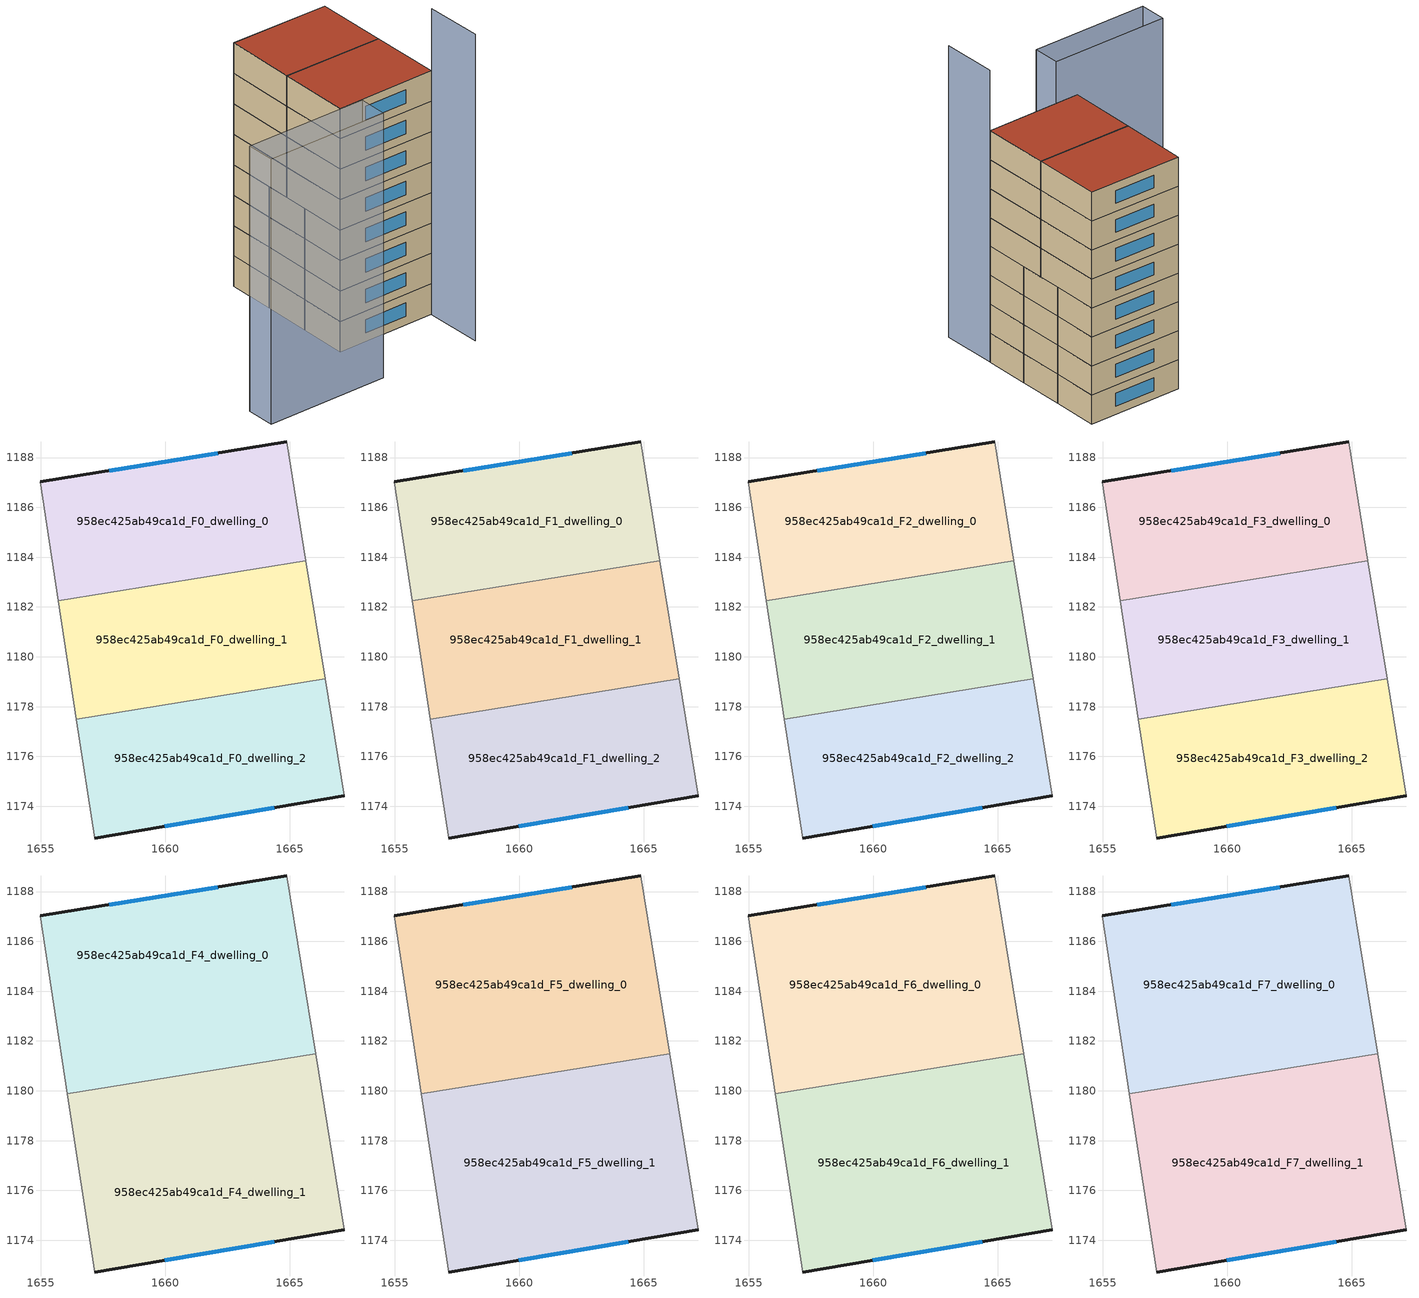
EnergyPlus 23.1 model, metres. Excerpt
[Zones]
958ec425ab49ca1d_F0_dwelling_0
 floor ground (EU_floor_Construction): 1664.88,1188.63 1665.65,1183.86 1655.7,1182.26 1654.97,1187.03 z0
 wall outside (EU_wall_Construction): 1664.88,1188.63 1654.97,1187.03 z0:3
 wall to 958ec425ab49ca1d_F0_dwelling_1 (EU_wall_Construction): 1655.7,1182.26 1665.65,1183.86 z0:3
 wall adiabatic (EU_wall_Construction): 1654.97,1187.03 1655.7,1182.26 / 1665.65,1183.86 1664.88,1188.63 z0:3
 window (EU_Window_Construction): 1662.1,1188.18 1657.75,1187.48 z0.84:2.16
958ec425ab49ca1d_F0_dwelling_1
 floor ground (EU_floor_Construction): 1665.65,1183.86 1666.42,1179.11 1656.43,1177.5 1655.7,1182.26 z0
 wall to 958ec425ab49ca1d_F0_dwelling_2 (EU_wall_Construction): 1656.43,1177.5 1666.42,1179.11 z0:3
 wall adiabatic (EU_wall_Construction): 1655.7,1182.26 1656.43,1177.5 / 1666.42,1179.11 1665.65,1183.86 z0:3
958ec425ab49ca1d_F0_dwelling_2
 floor ground (EU_floor_Construction): 1666.42,1179.11 1667.17,1174.42 1657.17,1172.72 1656.43,1177.5 z0
 wall outside (EU_wall_Construction): 1657.17,1172.72 1667.17,1174.42 z0:3
 wall adiabatic (EU_wall_Construction): 1656.43,1177.5 1657.17,1172.72 / 1667.17,1174.42 1666.42,1179.11 z0:3
 window (EU_Window_Construction): 1659.97,1173.2 1664.37,1173.94 z0.84:2.16
958ec425ab49ca1d_F1_dwelling_0
 floor to 958ec425ab49ca1d_F0_dwelling_0 (EU_floor_Construction): 1664.88,1188.63 1665.65,1183.86 1655.7,1182.26 1654.97,1187.03 z3
 wall outside (EU_wall_Construction): 1664.88,1188.63 1654.97,1187.03 z3:6
 wall to 958ec425ab49ca1d_F1_dwelling_1 (EU_wall_Construction): 1655.7,1182.26 1665.65,1183.86 z3:6
 wall adiabatic (EU_wall_Construction): 1654.97,1187.03 1655.7,1182.26 / 1665.65,1183.86 1664.88,1188.63 z3:6
 window (EU_Window_Construction): 1662.1,1188.18 1657.75,1187.48 z3.84:5.16
958ec425ab49ca1d_F1_dwelling_1
 floor to 958ec425ab49ca1d_F0_dwelling_1 (EU_floor_Construction): 1665.65,1183.86 1666.42,1179.11 1656.43,1177.5 1655.7,1182.26 z3
 wall to 958ec425ab49ca1d_F1_dwelling_2 (EU_wall_Construction): 1656.43,1177.5 1666.42,1179.11 z3:6
 wall adiabatic (EU_wall_Construction): 1655.7,1182.26 1656.43,1177.5 / 1666.42,1179.11 1665.65,1183.86 z3:6
958ec425ab49ca1d_F1_dwelling_2
 floor to 958ec425ab49ca1d_F0_dwelling_2 (EU_floor_Construction): 1666.42,1179.11 1667.17,1174.42 1657.17,1172.72 1656.43,1177.5 z3
 wall outside (EU_wall_Construction): 1657.17,1172.72 1667.17,1174.42 z3:6
 wall adiabatic (EU_wall_Construction): 1656.43,1177.5 1657.17,1172.72 / 1667.17,1174.42 1666.42,1179.11 z3:6
 window (EU_Window_Construction): 1659.97,1173.2 1664.37,1173.94 z3.84:5.16
958ec425ab49ca1d_F2_dwelling_0
 floor to 958ec425ab49ca1d_F1_dwelling_0 (EU_floor_Construction): 1664.88,1188.63 1665.65,1183.86 1655.7,1182.26 1654.97,1187.03 z6
 wall outside (EU_wall_Construction): 1664.88,1188.63 1654.97,1187.03 z6:9
 wall to 958ec425ab49ca1d_F2_dwelling_1 (EU_wall_Construction): 1655.7,1182.26 1665.65,1183.86 z6:9
 wall adiabatic (EU_wall_Construction): 1654.97,1187.03 1655.7,1182.26 / 1665.65,1183.86 1664.88,1188.63 z6:9
 window (EU_Window_Construction): 1662.1,1188.18 1657.75,1187.48 z6.84:8.16
958ec425ab49ca1d_F2_dwelling_1
 floor to 958ec425ab49ca1d_F1_dwelling_1 (EU_floor_Construction): 1665.65,1183.86 1666.42,1179.11 1656.43,1177.5 1655.7,1182.26 z6
 wall to 958ec425ab49ca1d_F2_dwelling_2 (EU_wall_Construction): 1656.43,1177.5 1666.42,1179.11 z6:9
 wall adiabatic (EU_wall_Construction): 1655.7,1182.26 1656.43,1177.5 / 1666.42,1179.11 1665.65,1183.86 z6:9
958ec425ab49ca1d_F2_dwelling_2
 floor to 958ec425ab49ca1d_F1_dwelling_2 (EU_floor_Construction): 1666.42,1179.11 1667.17,1174.42 1657.17,1172.72 1656.43,1177.5 z6
 wall outside (EU_wall_Construction): 1657.17,1172.72 1667.17,1174.42 z6:9
 wall adiabatic (EU_wall_Construction): 1656.43,1177.5 1657.17,1172.72 / 1667.17,1174.42 1666.42,1179.11 z6:9
 window (EU_Window_Construction): 1659.97,1173.2 1664.37,1173.94 z6.84:8.16
958ec425ab49ca1d_F3_dwelling_0
 floor to 958ec425ab49ca1d_F2_dwelling_0 (EU_floor_Construction): 1664.88,1188.63 1665.65,1183.86 1655.7,1182.26 1654.97,1187.03 z9
 wall outside (EU_wall_Construction): 1664.88,1188.63 1654.97,1187.03 z9:12
 wall to 958ec425ab49ca1d_F3_dwelling_1 (EU_wall_Construction): 1655.7,1182.26 1665.65,1183.86 z9:12
 wall adiabatic (EU_wall_Construction): 1654.97,1187.03 1655.7,1182.26 / 1665.65,1183.86 1664.88,1188.63 z9:12
 window (EU_Window_Construction): 1662.1,1188.18 1657.75,1187.48 z9.84:11.16
958ec425ab49ca1d_F3_dwelling_1
 floor to 958ec425ab49ca1d_F2_dwelling_1 (EU_floor_Construction): 1665.65,1183.86 1666.42,1179.11 1656.43,1177.5 1655.7,1182.26 z9
 wall to 958ec425ab49ca1d_F3_dwelling_2 (EU_wall_Construction): 1656.43,1177.5 1666.42,1179.11 z9:12
 wall adiabatic (EU_wall_Construction): 1655.7,1182.26 1656.43,1177.5 / 1666.42,1179.11 1665.65,1183.86 z9:12
958ec425ab49ca1d_F3_dwelling_2
 floor to 958ec425ab49ca1d_F2_dwelling_2 (EU_floor_Construction): 1666.42,1179.11 1667.17,1174.42 1657.17,1172.72 1656.43,1177.5 z9
 wall outside (EU_wall_Construction): 1657.17,1172.72 1667.17,1174.42 z9:12
 wall adiabatic (EU_wall_Construction): 1656.43,1177.5 1657.17,1172.72 / 1667.17,1174.42 1666.42,1179.11 z9:12
 window (EU_Window_Construction): 1659.97,1173.2 1664.37,1173.94 z9.84:11.16
958ec425ab49ca1d_F4_dwelling_0
 floor to 958ec425ab49ca1d_F3_dwelling_0 (EU_floor_Construction): 1664.88,1188.63 1665.65,1183.86 1655.7,1182.26 1654.97,1187.03 z12
 floor to 958ec425ab49ca1d_F3_dwelling_1 (EU_floor_Construction): 1665.65,1183.86 1666.03,1181.48 1656.07,1179.88 1655.7,1182.26 z12
 wall outside (EU_wall_Construction): 1664.88,1188.63 1654.97,1187.03 z12:15
 wall to 958ec425ab49ca1d_F4_dwelling_1 (EU_wall_Construction): 1656.07,1179.88 1666.03,1181.48 z12:15
 wall adiabatic (EU_wall_Construction): 1654.97,1187.03 1656.07,1179.88 / 1666.03,1181.48 1664.88,1188.63 z12:15
 window (EU_Window_Construction): 1662.1,1188.18 1657.75,1187.48 z12.84:14.16
958ec425ab49ca1d_F4_dwelling_1
 floor to 958ec425ab49ca1d_F3_dwelling_1 (EU_floor_Construction): 1666.03,1181.48 1666.42,1179.11 1656.43,1177.5 1656.07,1179.88 z12
 floor to 958ec425ab49ca1d_F3_dwelling_2 (EU_floor_Construction): 1666.42,1179.11 1667.17,1174.42 1657.17,1172.72 1656.43,1177.5 z12
 wall outside (EU_wall_Construction): 1657.17,1172.72 1667.17,1174.42 z12:15
 wall adiabatic (EU_wall_Construction): 1656.07,1179.88 1657.17,1172.72 / 1667.17,1174.42 1666.03,1181.48 z12:15
 window (EU_Window_Construction): 1659.97,1173.2 1664.37,1173.94 z12.84:14.16
958ec425ab49ca1d_F5_dwelling_0
 floor to 958ec425ab49ca1d_F4_dwelling_0 (EU_floor_Construction): 1664.88,1188.63 1666.03,1181.48 1656.07,1179.88 1654.97,1187.03 z15
 wall outside (EU_wall_Construction): 1664.88,1188.63 1654.97,1187.03 z15:18
 wall to 958ec425ab49ca1d_F5_dwelling_1 (EU_wall_Construction): 1656.07,1179.88 1666.03,1181.48 z15:18
 wall adiabatic (EU_wall_Construction): 1654.97,1187.03 1656.07,1179.88 / 1666.03,1181.48 1664.88,1188.63 z15:18
 window (EU_Window_Construction): 1662.1,1188.18 1657.75,1187.48 z15.84:17.16
958ec425ab49ca1d_F5_dwelling_1
 floor to 958ec425ab49ca1d_F4_dwelling_1 (EU_floor_Construction): 1666.03,1181.48 1667.17,1174.42 1657.17,1172.72 1656.07,1179.88 z15
 wall outside (EU_wall_Construction): 1657.17,1172.72 1667.17,1174.42 z15:18
 wall adiabatic (EU_wall_Construction): 1656.07,1179.88 1657.17,1172.72 / 1667.17,1174.42 1666.03,1181.48 z15:18
 window (EU_Window_Construction): 1659.97,1173.2 1664.37,1173.94 z15.84:17.16
958ec425ab49ca1d_F6_dwelling_0
 floor to 958ec425ab49ca1d_F5_dwelling_0 (EU_floor_Construction): 1664.88,1188.63 1666.03,1181.48 1656.07,1179.88 1654.97,1187.03 z18
 wall outside (EU_wall_Construction): 1664.88,1188.63 1654.97,1187.03 z18:21
 wall to 958ec425ab49ca1d_F6_dwelling_1 (EU_wall_Construction): 1656.07,1179.88 1666.03,1181.48 z18:21
 wall adiabatic (EU_wall_Construction): 1654.97,1187.03 1656.07,1179.88 / 1666.03,1181.48 1664.88,1188.63 z18:21
 window (EU_Window_Construction): 1662.1,1188.18 1657.75,1187.48 z18.84:20.16
958ec425ab49ca1d_F6_dwelling_1
 floor to 958ec425ab49ca1d_F5_dwelling_1 (EU_floor_Construction): 1666.03,1181.48 1667.17,1174.42 1657.17,1172.72 1656.07,1179.88 z18
 wall outside (EU_wall_Construction): 1657.17,1172.72 1667.17,1174.42 z18:21
 wall adiabatic (EU_wall_Construction): 1656.07,1179.88 1657.17,1172.72 / 1667.17,1174.42 1666.03,1181.48 z18:21
 window (EU_Window_Construction): 1659.97,1173.2 1664.37,1173.94 z18.84:20.16
958ec425ab49ca1d_F7_dwelling_0
 floor to 958ec425ab49ca1d_F6_dwelling_0 (EU_floor_Construction): 1664.88,1188.63 1666.03,1181.48 1656.07,1179.88 1654.97,1187.03 z21
 wall outside (EU_wall_Construction): 1664.88,1188.63 1654.97,1187.03 z21:24
 wall to 958ec425ab49ca1d_F7_dwelling_1 (EU_wall_Construction): 1656.07,1179.88 1666.03,1181.48 z21:24
 wall adiabatic (EU_wall_Construction): 1654.97,1187.03 1656.07,1179.88 / 1666.03,1181.48 1664.88,1188.63 z21:24
 window (EU_Window_Construction): 1662.1,1188.18 1657.75,1187.48 z21.84:23.16
 roof outside (EU_roof_Construction): 1666.03,1181.48 1664.88,1188.63 1654.97,1187.03 1656.07,1179.88 z24
958ec425ab49ca1d_F7_dwelling_1
 floor to 958ec425ab49ca1d_F6_dwelling_1 (EU_floor_Construction): 1666.03,1181.48 1667.17,1174.42 1657.17,1172.72 1656.07,1179.88 z21
 wall outside (EU_wall_Construction): 1657.17,1172.72 1667.17,1174.42 z21:24
 wall adiabatic (EU_wall_Construction): 1656.07,1179.88 1657.17,1172.72 / 1667.17,1174.42 1666.03,1181.48 z21:24
 window (EU_Window_Construction): 1659.97,1173.2 1664.37,1173.94 z21.84:23.16
 roof outside (EU_roof_Construction): 1667.17,1174.42 1666.03,1181.48 1656.07,1179.88 1657.17,1172.72 z24
shading: 1645.4,1167.78 1657.67,1169.82 / 1657.67,1169.82 1658.13,1167.01 / 1658.13,1167.01 1645.86,1164.97 / 1645.86,1164.97 1645.4,1167.78 z0:26.1; 1668.15,1168.65 1667.15,1174.32 z0:30.2
[Building]
EU S2 Campaign: North Axis=0; Terrain=City; Solar Distribution=FullExterior
[Site:Location]
Lyon-Bron: Latitude=45.75; Longitude=5; Time Zone=1; Elevation=198
[SizingPeriod:WeatherFileDays]
AnnualSizingPeriod: Begin Month=1; Begin Day of Month=1; End Month=12; End Day of Month=31; Day of Week for Start Day=Monday; Use Weather File Daylight Saving Period=No; Use Weather File Rain and Snow Indicators=No
[MATERIAL]
EU_InternalMass_Material: Roughness=MediumRough; Thickness=0.1; Conductivity=1; Density=1800; Specific Heat=900; Thermal Absorptance=0.9; Solar Absorptance=0.7; Visible Absorptance=0.7
[MATERIAL:NOMASS] Roughness=MediumRough; Thermal Absorptance=0.9; Solar Absorptance=0.7; Visible Absorptance=0.7
Name | Thermal Resistance
EU_wall_NoMass | 0.776494
EU_roof_NoMass | 0.486893
EU_floor_NoMass | 0.421597
[WINDOWMATERIAL:SIMPLEGLAZINGSYSTEM]
EU_Window_SimpleGlazing: UFactor=4.24961; Solar Heat Gain Coefficient=0.83; Visible Transmittance=0.83
[CONSTRUCTION]
EU_wall_Construction: EU_wall_NoMass
EU_roof_Construction: EU_roof_NoMass
EU_floor_Construction: EU_floor_NoMass
EU_Window_Construction: EU_Window_SimpleGlazing
EU_InternalMass_Construction: EU_InternalMass_Material
[ZONE] Type=1; Multiplier=1; Ceiling Height=autocalculate; Floor Area=autocalculate; Part of Total Floor Area=Yes
Name | Volume
958ec425ab49ca1d_F0_dwelling_0; 958ec425ab49ca1d_F1_dwelling_0; 958ec425ab49ca1d_F2_dwelling_0; 958ec425ab49ca1d_F3_dwelling_0 | 145.727
958ec425ab49ca1d_F4_dwelling_0; 958ec425ab49ca1d_F5_dwelling_0; 958ec425ab49ca1d_F6_dwelling_0; 958ec425ab49ca1d_F7_dwelling_0 | 218.568
958ec425ab49ca1d_F0_dwelling_1; 958ec425ab49ca1d_F1_dwelling_1; 958ec425ab49ca1d_F2_dwelling_1; 958ec425ab49ca1d_F3_dwelling_1 | 145.701
958ec425ab49ca1d_F4_dwelling_1; 958ec425ab49ca1d_F5_dwelling_1; 958ec425ab49ca1d_F6_dwelling_1; 958ec425ab49ca1d_F7_dwelling_1 | 218.583
958ec425ab49ca1d_F0_dwelling_2; 958ec425ab49ca1d_F1_dwelling_2; 958ec425ab49ca1d_F2_dwelling_2; 958ec425ab49ca1d_F3_dwelling_2 | 145.726
[INTERNALMASS] Construction=EU_InternalMass_Construction
Name | Zone or ZoneList | Surface Area
958ec425ab49ca1d_F0_dwelling_0_EU_InternalMass | 958ec425ab49ca1d_F0_dwelling_0 | 48.5756
958ec425ab49ca1d_F0_dwelling_1_EU_InternalMass | 958ec425ab49ca1d_F0_dwelling_1 | 48.5673
958ec425ab49ca1d_F0_dwelling_2_EU_InternalMass | 958ec425ab49ca1d_F0_dwelling_2 | 48.5749
958ec425ab49ca1d_F1_dwelling_0_EU_InternalMass | 958ec425ab49ca1d_F1_dwelling_0 | 48.5756
958ec425ab49ca1d_F1_dwelling_1_EU_InternalMass | 958ec425ab49ca1d_F1_dwelling_1 | 48.5673
958ec425ab49ca1d_F1_dwelling_2_EU_InternalMass | 958ec425ab49ca1d_F1_dwelling_2 | 48.5749
958ec425ab49ca1d_F2_dwelling_0_EU_InternalMass | 958ec425ab49ca1d_F2_dwelling_0 | 48.5756
958ec425ab49ca1d_F2_dwelling_1_EU_InternalMass | 958ec425ab49ca1d_F2_dwelling_1 | 48.5673
958ec425ab49ca1d_F2_dwelling_2_EU_InternalMass | 958ec425ab49ca1d_F2_dwelling_2 | 48.5749
958ec425ab49ca1d_F3_dwelling_0_EU_InternalMass | 958ec425ab49ca1d_F3_dwelling_0 | 48.5756
958ec425ab49ca1d_F3_dwelling_1_EU_InternalMass | 958ec425ab49ca1d_F3_dwelling_1 | 48.5673
958ec425ab49ca1d_F3_dwelling_2_EU_InternalMass | 958ec425ab49ca1d_F3_dwelling_2 | 48.5749
958ec425ab49ca1d_F4_dwelling_0_EU_InternalMass | 958ec425ab49ca1d_F4_dwelling_0 | 72.8562
958ec425ab49ca1d_F4_dwelling_1_EU_InternalMass | 958ec425ab49ca1d_F4_dwelling_1 | 72.8606
958ec425ab49ca1d_F5_dwelling_0_EU_InternalMass | 958ec425ab49ca1d_F5_dwelling_0 | 72.8562
958ec425ab49ca1d_F5_dwelling_1_EU_InternalMass | 958ec425ab49ca1d_F5_dwelling_1 | 72.8606
958ec425ab49ca1d_F6_dwelling_0_EU_InternalMass | 958ec425ab49ca1d_F6_dwelling_0 | 72.8562
958ec425ab49ca1d_F6_dwelling_1_EU_InternalMass | 958ec425ab49ca1d_F6_dwelling_1 | 72.8606
958ec425ab49ca1d_F7_dwelling_0_EU_InternalMass | 958ec425ab49ca1d_F7_dwelling_0 | 72.8562
958ec425ab49ca1d_F7_dwelling_1_EU_InternalMass | 958ec425ab49ca1d_F7_dwelling_1 | 72.8606
[OTHEREQUIPMENT] Fuel Type=Electricity; Design Level Calculation Method=Watts/Area; Power per Zone Floor Area=1; Fraction Latent=0; Fraction Radiant=0; Fraction Lost=0; Carbon Dioxide Generation Rate=0; EndUse Subcategory=EU_Step8_InternalGains
Name | Zone or ZoneList or Space or SpaceList | Schedule
EU_Step8_InternalGain_958ec425ab49ca1d_F0_dwelling_0_f000 | 958ec425ab49ca1d_F0_dwelling_0 | EU_Step8_GainSchedule_958ec425ab49ca1d_F0_dwelling_0_f000
EU_Step8_InternalGain_958ec425ab49ca1d_F0_dwelling_1_f000 | 958ec425ab49ca1d_F0_dwelling_1 | EU_Step8_GainSchedule_958ec425ab49ca1d_F0_dwelling_1_f000
EU_Step8_InternalGain_958ec425ab49ca1d_F0_dwelling_2_f000 | 958ec425ab49ca1d_F0_dwelling_2 | EU_Step8_GainSchedule_958ec425ab49ca1d_F0_dwelling_2_f000
EU_Step8_InternalGain_958ec425ab49ca1d_F1_dwelling_0_f000 | 958ec425ab49ca1d_F1_dwelling_0 | EU_Step8_GainSchedule_958ec425ab49ca1d_F1_dwelling_0_f000
EU_Step8_InternalGain_958ec425ab49ca1d_F1_dwelling_1_f000 | 958ec425ab49ca1d_F1_dwelling_1 | EU_Step8_GainSchedule_958ec425ab49ca1d_F1_dwelling_1_f000
EU_Step8_InternalGain_958ec425ab49ca1d_F1_dwelling_2_f000 | 958ec425ab49ca1d_F1_dwelling_2 | EU_Step8_GainSchedule_958ec425ab49ca1d_F1_dwelling_2_f000
EU_Step8_InternalGain_958ec425ab49ca1d_F2_dwelling_0_f000 | 958ec425ab49ca1d_F2_dwelling_0 | EU_Step8_GainSchedule_958ec425ab49ca1d_F2_dwelling_0_f000
EU_Step8_InternalGain_958ec425ab49ca1d_F2_dwelling_1_f000 | 958ec425ab49ca1d_F2_dwelling_1 | EU_Step8_GainSchedule_958ec425ab49ca1d_F2_dwelling_1_f000
EU_Step8_InternalGain_958ec425ab49ca1d_F2_dwelling_2_f000 | 958ec425ab49ca1d_F2_dwelling_2 | EU_Step8_GainSchedule_958ec425ab49ca1d_F2_dwelling_2_f000
EU_Step8_InternalGain_958ec425ab49ca1d_F3_dwelling_0_f000 | 958ec425ab49ca1d_F3_dwelling_0 | EU_Step8_GainSchedule_958ec425ab49ca1d_F3_dwelling_0_f000
EU_Step8_InternalGain_958ec425ab49ca1d_F3_dwelling_1_f000 | 958ec425ab49ca1d_F3_dwelling_1 | EU_Step8_GainSchedule_958ec425ab49ca1d_F3_dwelling_1_f000
EU_Step8_InternalGain_958ec425ab49ca1d_F3_dwelling_2_f000 | 958ec425ab49ca1d_F3_dwelling_2 | EU_Step8_GainSchedule_958ec425ab49ca1d_F3_dwelling_2_f000
EU_Step8_InternalGain_958ec425ab49ca1d_F4_dwelling_0_f000 | 958ec425ab49ca1d_F4_dwelling_0 | EU_Step8_GainSchedule_958ec425ab49ca1d_F4_dwelling_0_f000
EU_Step8_InternalGain_958ec425ab49ca1d_F4_dwelling_1_f000 | 958ec425ab49ca1d_F4_dwelling_1 | EU_Step8_GainSchedule_958ec425ab49ca1d_F4_dwelling_1_f000
EU_Step8_InternalGain_958ec425ab49ca1d_F5_dwelling_0_f000 | 958ec425ab49ca1d_F5_dwelling_0 | EU_Step8_GainSchedule_958ec425ab49ca1d_F5_dwelling_0_f000
EU_Step8_InternalGain_958ec425ab49ca1d_F5_dwelling_1_f000 | 958ec425ab49ca1d_F5_dwelling_1 | EU_Step8_GainSchedule_958ec425ab49ca1d_F5_dwelling_1_f000
EU_Step8_InternalGain_958ec425ab49ca1d_F6_dwelling_0_f000 | 958ec425ab49ca1d_F6_dwelling_0 | EU_Step8_GainSchedule_958ec425ab49ca1d_F6_dwelling_0_f000
EU_Step8_InternalGain_958ec425ab49ca1d_F6_dwelling_1_f000 | 958ec425ab49ca1d_F6_dwelling_1 | EU_Step8_GainSchedule_958ec425ab49ca1d_F6_dwelling_1_f000
EU_Step8_InternalGain_958ec425ab49ca1d_F7_dwelling_0_f000 | 958ec425ab49ca1d_F7_dwelling_0 | EU_Step8_GainSchedule_958ec425ab49ca1d_F7_dwelling_0_f000
EU_Step8_InternalGain_958ec425ab49ca1d_F7_dwelling_1_f000 | 958ec425ab49ca1d_F7_dwelling_1 | EU_Step8_GainSchedule_958ec425ab49ca1d_F7_dwelling_1_f000
[ZONEVENTILATION:DESIGNFLOWRATE] Schedule=EU_AlwaysOn; Design Flow Rate Calculation Method=AirChanges/Hour; Air Changes per Hour=0.693814; Ventilation Type=Natural; Fan Pressure Rise=0; Fan Total Efficiency=1; Constant Term Coefficient=1; Temperature Term Coefficient=0; Velocity Term Coefficient=0; Velocity Squared Term Coefficient=0; Minimum Indoor Temperature=-100; Maximum Indoor Temperature=100; Delta Temperature=-100; Minimum Outdoor Temperature=-100; Maximum Outdoor Temperature=100; Maximum Wind Speed=40
Name | Zone or ZoneList or Space or SpaceList
EU_ConstantAir_958ec425ab49ca1d_F0_dwelling_0 | 958ec425ab49ca1d_F0_dwelling_0
EU_ConstantAir_958ec425ab49ca1d_F0_dwelling_1 | 958ec425ab49ca1d_F0_dwelling_1
EU_ConstantAir_958ec425ab49ca1d_F0_dwelling_2 | 958ec425ab49ca1d_F0_dwelling_2
EU_ConstantAir_958ec425ab49ca1d_F1_dwelling_0 | 958ec425ab49ca1d_F1_dwelling_0
EU_ConstantAir_958ec425ab49ca1d_F1_dwelling_1 | 958ec425ab49ca1d_F1_dwelling_1
EU_ConstantAir_958ec425ab49ca1d_F1_dwelling_2 | 958ec425ab49ca1d_F1_dwelling_2
EU_ConstantAir_958ec425ab49ca1d_F2_dwelling_0 | 958ec425ab49ca1d_F2_dwelling_0
EU_ConstantAir_958ec425ab49ca1d_F2_dwelling_1 | 958ec425ab49ca1d_F2_dwelling_1
EU_ConstantAir_958ec425ab49ca1d_F2_dwelling_2 | 958ec425ab49ca1d_F2_dwelling_2
EU_ConstantAir_958ec425ab49ca1d_F3_dwelling_0 | 958ec425ab49ca1d_F3_dwelling_0
EU_ConstantAir_958ec425ab49ca1d_F3_dwelling_1 | 958ec425ab49ca1d_F3_dwelling_1
EU_ConstantAir_958ec425ab49ca1d_F3_dwelling_2 | 958ec425ab49ca1d_F3_dwelling_2
EU_ConstantAir_958ec425ab49ca1d_F4_dwelling_0 | 958ec425ab49ca1d_F4_dwelling_0
EU_ConstantAir_958ec425ab49ca1d_F4_dwelling_1 | 958ec425ab49ca1d_F4_dwelling_1
EU_ConstantAir_958ec425ab49ca1d_F5_dwelling_0 | 958ec425ab49ca1d_F5_dwelling_0
EU_ConstantAir_958ec425ab49ca1d_F5_dwelling_1 | 958ec425ab49ca1d_F5_dwelling_1
EU_ConstantAir_958ec425ab49ca1d_F6_dwelling_0 | 958ec425ab49ca1d_F6_dwelling_0
EU_ConstantAir_958ec425ab49ca1d_F6_dwelling_1 | 958ec425ab49ca1d_F6_dwelling_1
EU_ConstantAir_958ec425ab49ca1d_F7_dwelling_0 | 958ec425ab49ca1d_F7_dwelling_0
EU_ConstantAir_958ec425ab49ca1d_F7_dwelling_1 | 958ec425ab49ca1d_F7_dwelling_1
[HVACTEMPLATE:THERMOSTAT] Constant Heating Setpoint=20; Constant Cooling Setpoint=50
EU_HeatOnly_958ec425ab49ca1d_F0_dwelling_0; EU_HeatOnly_958ec425ab49ca1d_F0_dwelling_1; EU_HeatOnly_958ec425ab49ca1d_F0_dwelling_2; EU_HeatOnly_958ec425ab49ca1d_F1_dwelling_0; EU_HeatOnly_958ec425ab49ca1d_F1_dwelling_1; EU_HeatOnly_958ec425ab49ca1d_F1_dwelling_2; EU_HeatOnly_958ec425ab49ca1d_F2_dwelling_0; EU_HeatOnly_958ec425ab49ca1d_F2_dwelling_1; EU_HeatOnly_958ec425ab49ca1d_F2_dwelling_2; EU_HeatOnly_958ec425ab49ca1d_F3_dwelling_0; EU_HeatOnly_958ec425ab49ca1d_F3_dwelling_1; EU_HeatOnly_958ec425ab49ca1d_F3_dwelling_2; EU_HeatOnly_958ec425ab49ca1d_F4_dwelling_0; EU_HeatOnly_958ec425ab49ca1d_F4_dwelling_1; EU_HeatOnly_958ec425ab49ca1d_F5_dwelling_0; EU_HeatOnly_958ec425ab49ca1d_F5_dwelling_1; EU_HeatOnly_958ec425ab49ca1d_F6_dwelling_0; EU_HeatOnly_958ec425ab49ca1d_F6_dwelling_1; EU_HeatOnly_958ec425ab49ca1d_F7_dwelling_0; EU_HeatOnly_958ec425ab49ca1d_F7_dwelling_1
[HVACTEMPLATE:ZONE:IDEALLOADSAIRSYSTEM] System Availability Schedule=EU_AlwaysOn; Maximum Heating Supply Air Temperature=50; Minimum Cooling Supply Air Temperature=13; Maximum Heating Supply Air Humidity Ratio=0.0156; Minimum Cooling Supply Air Humidity Ratio=0.0077; Heating Limit=NoLimit; Cooling Limit=NoLimit; Heating Availability Schedule=EU_AlwaysOn; Cooling Availability Schedule=EU_CoolingOff; Dehumidification Control Type=ConstantSensibleHeatRatio; Cooling Sensible Heat Ratio=0.7; Dehumidification Setpoint=60; Humidification Control Type=None; Humidification Setpoint=30; Outdoor Air Method=None; Outdoor Air Flow Rate per Person=0.00944; Outdoor Air Flow Rate per Zone Floor Area=0; Outdoor Air Flow Rate per Zone=0; Demand Controlled Ventilation Type=None; Outdoor Air Economizer Type=NoEconomizer; Heat Recovery Type=None; Sensible Heat Recovery Effectiveness=0.7; Latent Heat Recovery Effectiveness=0.65
Name | Template Thermostat
958ec425ab49ca1d_F0_dwelling_0 | EU_HeatOnly_958ec425ab49ca1d_F0_dwelling_0
958ec425ab49ca1d_F0_dwelling_1 | EU_HeatOnly_958ec425ab49ca1d_F0_dwelling_1
958ec425ab49ca1d_F0_dwelling_2 | EU_HeatOnly_958ec425ab49ca1d_F0_dwelling_2
958ec425ab49ca1d_F1_dwelling_0 | EU_HeatOnly_958ec425ab49ca1d_F1_dwelling_0
958ec425ab49ca1d_F1_dwelling_1 | EU_HeatOnly_958ec425ab49ca1d_F1_dwelling_1
958ec425ab49ca1d_F1_dwelling_2 | EU_HeatOnly_958ec425ab49ca1d_F1_dwelling_2
958ec425ab49ca1d_F2_dwelling_0 | EU_HeatOnly_958ec425ab49ca1d_F2_dwelling_0
958ec425ab49ca1d_F2_dwelling_1 | EU_HeatOnly_958ec425ab49ca1d_F2_dwelling_1
958ec425ab49ca1d_F2_dwelling_2 | EU_HeatOnly_958ec425ab49ca1d_F2_dwelling_2
958ec425ab49ca1d_F3_dwelling_0 | EU_HeatOnly_958ec425ab49ca1d_F3_dwelling_0
958ec425ab49ca1d_F3_dwelling_1 | EU_HeatOnly_958ec425ab49ca1d_F3_dwelling_1
958ec425ab49ca1d_F3_dwelling_2 | EU_HeatOnly_958ec425ab49ca1d_F3_dwelling_2
958ec425ab49ca1d_F4_dwelling_0 | EU_HeatOnly_958ec425ab49ca1d_F4_dwelling_0
958ec425ab49ca1d_F4_dwelling_1 | EU_HeatOnly_958ec425ab49ca1d_F4_dwelling_1
958ec425ab49ca1d_F5_dwelling_0 | EU_HeatOnly_958ec425ab49ca1d_F5_dwelling_0
958ec425ab49ca1d_F5_dwelling_1 | EU_HeatOnly_958ec425ab49ca1d_F5_dwelling_1
958ec425ab49ca1d_F6_dwelling_0 | EU_HeatOnly_958ec425ab49ca1d_F6_dwelling_0
958ec425ab49ca1d_F6_dwelling_1 | EU_HeatOnly_958ec425ab49ca1d_F6_dwelling_1
958ec425ab49ca1d_F7_dwelling_0 | EU_HeatOnly_958ec425ab49ca1d_F7_dwelling_0
958ec425ab49ca1d_F7_dwelling_1 | EU_HeatOnly_958ec425ab49ca1d_F7_dwelling_1
[SIZING:ZONE] Zone Cooling Design Supply Air Temperature Input Method=SupplyAirTemperature; Zone Cooling Design Supply Air Temperature=13; Zone Heating Design Supply Air Temperature Input Method=SupplyAirTemperature; Zone Heating Design Supply Air Temperature=50; Zone Cooling Design Supply Air Humidity Ratio=0.008; Zone Heating Design Supply Air Humidity Ratio=0.008; Cooling Design Air Flow Method=DesignDay; Cooling Design Air Flow Rate=0; Cooling Minimum Air Flow per Zone Floor Area=0.000762; Cooling Minimum Air Flow=0; Cooling Minimum Air Flow Fraction=0.2; Heating Design Air Flow Method=DesignDay; Heating Design Air Flow Rate=0; Heating Maximum Air Flow per Zone Floor Area=0.002032; Heating Maximum Air Flow=0.141576; Heating Maximum Air Flow Fraction=0.3; Account for Dedicated Outdoor Air System=No; Dedicated Outdoor Air System Control Strategy=NeutralSupplyAir; Dedicated Outdoor Air Low Setpoint Temperature for Design=autosize; Dedicated Outdoor Air High Setpoint Temperature for Design=autosize; Zone Load Sizing Method=Sensible Load Only No Latent Load; Zone Latent Cooling Design Supply Air Humidity Ratio Input Method=HumidityRatioDifference; Zone Cooling Design Supply Air Humidity Ratio Difference=0.005; Zone Latent Heating Design Supply Air Humidity Ratio Input Method=HumidityRatioDifference; Zone Humidification Design Supply Air Humidity Ratio Difference=0.005
958ec425ab49ca1d_F0_dwelling_0; 958ec425ab49ca1d_F0_dwelling_1; 958ec425ab49ca1d_F0_dwelling_2; 958ec425ab49ca1d_F1_dwelling_0; 958ec425ab49ca1d_F1_dwelling_1; 958ec425ab49ca1d_F1_dwelling_2; 958ec425ab49ca1d_F2_dwelling_0; 958ec425ab49ca1d_F2_dwelling_1; 958ec425ab49ca1d_F2_dwelling_2; 958ec425ab49ca1d_F3_dwelling_0; 958ec425ab49ca1d_F3_dwelling_1; 958ec425ab49ca1d_F3_dwelling_2; 958ec425ab49ca1d_F4_dwelling_0; 958ec425ab49ca1d_F4_dwelling_1; 958ec425ab49ca1d_F5_dwelling_0; 958ec425ab49ca1d_F5_dwelling_1; 958ec425ab49ca1d_F6_dwelling_0; 958ec425ab49ca1d_F6_dwelling_1; 958ec425ab49ca1d_F7_dwelling_0; 958ec425ab49ca1d_F7_dwelling_1
[SCHEDULE:CONSTANT]
Name | Hourly Value
EU_AlwaysOn | 1
EU_CoolingOff | 0
[SCHEDULE:FILE] Column Number=1; Rows to Skip at Top=0; Number of Hours of Data=8760; Column Separator=Comma; Interpolate to Timestep=No; Minutes per Item=60; Adjust Schedule for Daylight Savings=Yes
Name | File
EU_Step8_GainSchedule_958ec425ab49ca1d_F0_dwelling_0_f000 | ../../schedules/958ec425ab49ca1d/958ec425ab49ca1d_F0_dwelling_0_f000_gain.csv
EU_Step8_GainSchedule_958ec425ab49ca1d_F0_dwelling_1_f000 | ../../schedules/958ec425ab49ca1d/958ec425ab49ca1d_F0_dwelling_1_f000_gain.csv
EU_Step8_GainSchedule_958ec425ab49ca1d_F0_dwelling_2_f000 | ../../schedules/958ec425ab49ca1d/958ec425ab49ca1d_F0_dwelling_2_f000_gain.csv
EU_Step8_GainSchedule_958ec425ab49ca1d_F1_dwelling_0_f000 | ../../schedules/958ec425ab49ca1d/958ec425ab49ca1d_F1_dwelling_0_f000_gain.csv
EU_Step8_GainSchedule_958ec425ab49ca1d_F1_dwelling_1_f000 | ../../schedules/958ec425ab49ca1d/958ec425ab49ca1d_F1_dwelling_1_f000_gain.csv
EU_Step8_GainSchedule_958ec425ab49ca1d_F1_dwelling_2_f000 | ../../schedules/958ec425ab49ca1d/958ec425ab49ca1d_F1_dwelling_2_f000_gain.csv
EU_Step8_GainSchedule_958ec425ab49ca1d_F2_dwelling_0_f000 | ../../schedules/958ec425ab49ca1d/958ec425ab49ca1d_F2_dwelling_0_f000_gain.csv
EU_Step8_GainSchedule_958ec425ab49ca1d_F2_dwelling_1_f000 | ../../schedules/958ec425ab49ca1d/958ec425ab49ca1d_F2_dwelling_1_f000_gain.csv
EU_Step8_GainSchedule_958ec425ab49ca1d_F2_dwelling_2_f000 | ../../schedules/958ec425ab49ca1d/958ec425ab49ca1d_F2_dwelling_2_f000_gain.csv
EU_Step8_GainSchedule_958ec425ab49ca1d_F3_dwelling_0_f000 | ../../schedules/958ec425ab49ca1d/958ec425ab49ca1d_F3_dwelling_0_f000_gain.csv
EU_Step8_GainSchedule_958ec425ab49ca1d_F3_dwelling_1_f000 | ../../schedules/958ec425ab49ca1d/958ec425ab49ca1d_F3_dwelling_1_f000_gain.csv
EU_Step8_GainSchedule_958ec425ab49ca1d_F3_dwelling_2_f000 | ../../schedules/958ec425ab49ca1d/958ec425ab49ca1d_F3_dwelling_2_f000_gain.csv
EU_Step8_GainSchedule_958ec425ab49ca1d_F4_dwelling_0_f000 | ../../schedules/958ec425ab49ca1d/958ec425ab49ca1d_F4_dwelling_0_f000_gain.csv
EU_Step8_GainSchedule_958ec425ab49ca1d_F4_dwelling_1_f000 | ../../schedules/958ec425ab49ca1d/958ec425ab49ca1d_F4_dwelling_1_f000_gain.csv
EU_Step8_GainSchedule_958ec425ab49ca1d_F5_dwelling_0_f000 | ../../schedules/958ec425ab49ca1d/958ec425ab49ca1d_F5_dwelling_0_f000_gain.csv
EU_Step8_GainSchedule_958ec425ab49ca1d_F5_dwelling_1_f000 | ../../schedules/958ec425ab49ca1d/958ec425ab49ca1d_F5_dwelling_1_f000_gain.csv
EU_Step8_GainSchedule_958ec425ab49ca1d_F6_dwelling_0_f000 | ../../schedules/958ec425ab49ca1d/958ec425ab49ca1d_F6_dwelling_0_f000_gain.csv
EU_Step8_GainSchedule_958ec425ab49ca1d_F6_dwelling_1_f000 | ../../schedules/958ec425ab49ca1d/958ec425ab49ca1d_F6_dwelling_1_f000_gain.csv
EU_Step8_GainSchedule_958ec425ab49ca1d_F7_dwelling_0_f000 | ../../schedules/958ec425ab49ca1d/958ec425ab49ca1d_F7_dwelling_0_f000_gain.csv
EU_Step8_GainSchedule_958ec425ab49ca1d_F7_dwelling_1_f000 | ../../schedules/958ec425ab49ca1d/958ec425ab49ca1d_F7_dwelling_1_f000_gain.csv
